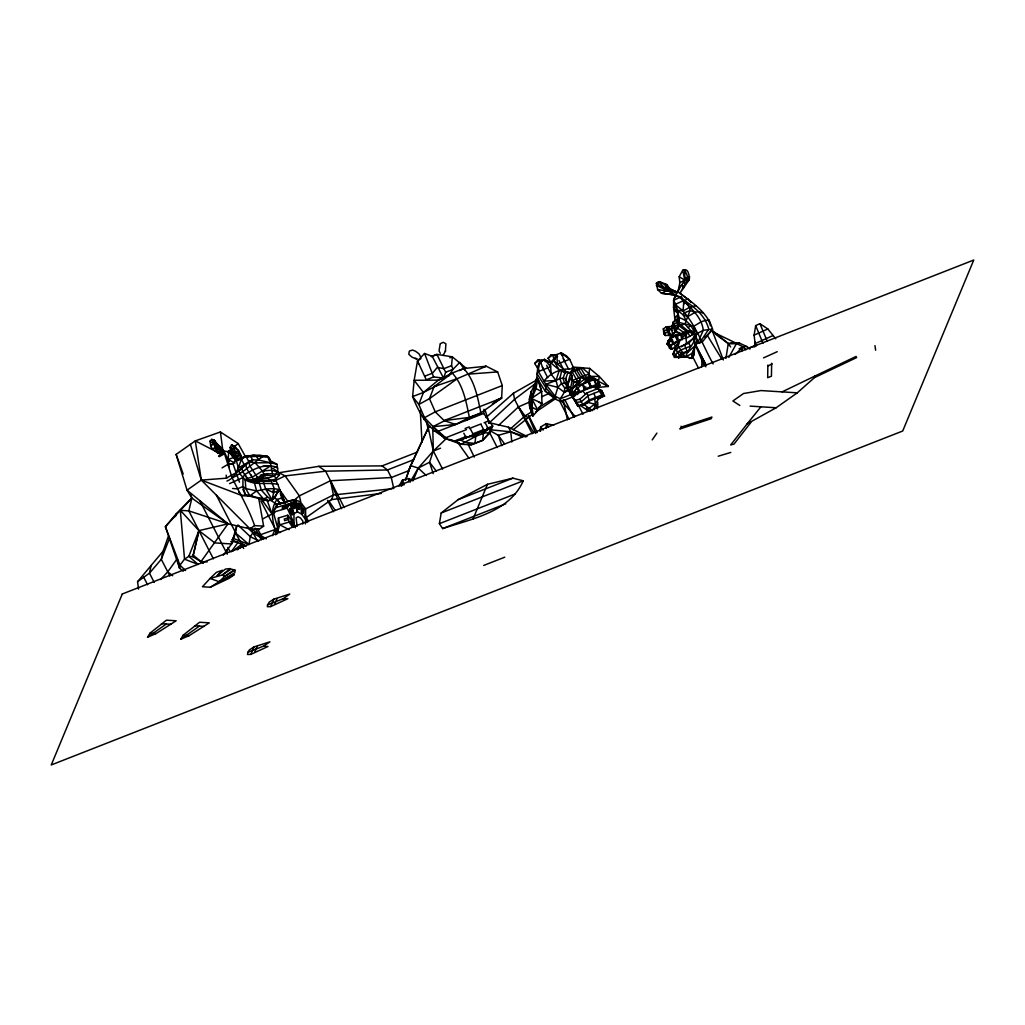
<?xml version="1.0" encoding="UTF-8"?>
<svg xmlns="http://www.w3.org/2000/svg" width="1025" height="1025" viewBox="0 0 1025 1025"><rect width="100%" height="100%" fill="white"/><g stroke="black" fill="none" stroke-linecap="round" stroke-linejoin="round"><path stroke-width="1.5" d="M270.946 480.763L276.007 478.829L279.428 474.934L277.877 471.897L277.583 468.297L276.378 467.144C264.873 463.249 254.072 468.797 244.565 474.652L242.938 477.573L242.938 486.516L245.513 495.024L267.961 500.815L272.15 499.905L275.123 497.689L277.749 491.18M682.125 357.11L685.853 356.841L691.785 358.391L694.207 354.676L694.258 348.526M670.376 338.25L670.414 335.329L668.057 327.616M678.627 292.497L668.71 288.64L667.365 290.511L661.484 293.265L676.026 295.11L667.365 290.511L658.473 281.798L664.905 284.463L668.71 288.64L676.948 292.394L676.026 295.11L661.484 293.265L657.64 289.588L656.372 283.284L658.473 281.798L660.292 281.913L666.724 284.578L669.914 288.704L676.948 292.394L684.79 280.132L687.66 276.712L689.479 276.827L689.274 279.633L680.049 293.163L687.455 279.517L687.66 276.712L684.803 269.998L682.727 270.267L679.178 276.75L679.831 282.708L678.012 291.651C691.247 302.029 707.647 312.023 712.529 329.127L711.67 331.357M597.447 408.667L597.78 402.146M599.407 384.477L596.986 384.695L594.167 379.801M546.069 428.258L546.222 423.632L553.731 425.298M694.207 354.676L694.399 349.192L697.282 340.005L694.848 333.843L687.673 330.691L680.408 324.784L678.012 324.272L679.127 322.452L679.306 317.75L673.604 300.287L676.948 292.394L657.64 289.588L659.459 289.703M299.236 505.005L302.016 504.185L301.632 514.14L305.681 519.534L305.45 523.942M767.853 365.092L767.687 377.674L771.441 376.201L771.658 363.234M466.337 368.372L452.32 356.841L436.932 354.394L432.204 356.29L424.555 353.471L417.521 360.941L414.164 380.301L412.601 396.572L418.802 404.491L424.517 417.7L444.478 438.252L461.173 444.261L471.282 444.748L482.583 440.391L489.886 432.998L492.718 426.08L483.697 413.447L483.903 409.359M302.772 524.018L302.913 521.2L300.581 518.086L298.173 516.779L296.135 517.804L297.071 526.376M447.041 419.494L432.909 426.682L445.657 437.662C428.412 430.167 419.315 413.421 412.601 396.572L423.44 392.472L438.405 380.096L452.192 373.036L463.684 368.539L486.183 366.22L497.65 371.921L502.276 385.554L501.622 398.084L480.892 412.908L465.837 420.455L468.258 418.61M540.482 431.333L540.752 426.912L546.222 423.632L548.567 426.848M670.517 338.391L670.76 334.214M234.148 446.093L238.863 451.333L241.4 456.471L240.978 458.188L237.339 458.508L233.828 448.912L230.305 447.272L232.098 451.807L231.163 452.473L230.305 447.272L231.56 444.876L234.148 446.093L238.863 451.333L237.339 458.508L234.661 457.24M275.879 534.704L277.455 532.218L278.441 517.971L287.782 515.216L294.034 523.301L295.341 527.773M713.144 363.926C703.214 346.322 696.359 326.27 683.086 310.985L683.867 300.492L675.129 304.438L673.604 307.731L675.065 321.056L677.858 318.083M673.95 303.208L673.604 307.731L675.654 311.728M674.168 300.312L674.373 297.532L676.577 295.969L680.869 296.904C689.146 307.423 701.677 315.956 703.278 330.281L697.628 342.952L694.835 342.183M571.463 397.431L560.867 401.582L560.329 398.789L564.339 392.293L564.698 387.924L561.533 383.465L559.842 378.43L561.7 370.986L559.342 370.063L550.322 362.389L544.48 359.391L540.124 361.107L537.741 367.322L536.754 378.033L531.732 398.623L532.821 416.086L537.933 410.308L541.956 403.325L541.636 391.55L538.702 380.326L536.754 378.033L533.987 387.847M282.259 496.933L282.503 493.909L280.517 493.051M448.63 376.085L452.986 369.346L451.564 365.682L452.32 356.841L449.885 357.802M267.551 604.878L267.371 606.736L270.754 606.582L287.846 598.702L283.143 598.754L267.551 604.878L269.306 602.072L273.854 599.125L289.78 594.039L283.143 598.754M597.703 404.939L588.171 402.453L584.186 404.708L577.728 405.913L571.655 395.163L573.68 381.364L572.501 380.467L570.797 372.511L571.514 370.871L573.718 369.653L576.614 370.23L580.855 377.187L588.722 381.082M678.652 323.503L679.306 317.75C687.301 319.928 693.797 327.385 694.924 335.559M588.875 374.702L589.631 368.385L572.962 367.091M427.899 430.897L427.361 423.222M874.991 345.617L875.632 350.243M408.565 481.635L409.001 478.585L402.569 479.982L398.981 485.991L402.838 485.145M247.845 652.297L247.512 654.527L250.894 654.373L267.986 646.493L263.438 646.173L247.845 652.297L249.447 649.863L253.995 646.916L269.921 641.829L263.438 646.173M577.293 370.115L577.677 367.68L571.886 367.86M725.943 358.442L728.25 343.542L712.106 330.242L704.957 337.289M672.733 333.689L671.324 329.063L673.463 321.722L676.359 319.685L677.832 321.645L678.383 326.322C676.013 333.112 669.12 337.187 667.032 343.823L670.645 349.102L668.62 344.874L667.032 343.823L669.607 339.941M560.867 401.582L555.845 399.366L546.338 388.373L537.267 374.138L540.124 361.107L543.532 369.525M677.307 322.824L677.999 318.673L677.269 310.216L683.086 310.985L689.582 307.333L695.975 305.668M701.625 366.937L702.292 358.673M755.463 346.437L754.105 335.149L755.668 325.604L759.948 323.682L767.815 328.948L775.733 338.762M439.379 523.685L441.186 513L458.188 499.611L487.452 484.312L512.897 478.162L523.25 480.802C509.463 512.269 471.923 518.727 442.633 528.592L439.379 523.685L515.139 493.973M232.662 538.151L248.947 544.467L250.279 536.652L252.906 532.872L256.827 533.115L266.231 538.83M401.531 486.042L402.569 479.982L404.132 484.876M258.723 481.353L261.362 490.155L267.794 497.227L272.15 499.905L274.367 488.733L270.677 480.123L254.059 481.314L245.193 479.764L239.863 473.896L236.339 460.263C245.974 454.728 257.941 453.908 268.447 456.945L270.395 460.75L276.929 464.235L277.583 468.297M223.309 555.153L231.586 543.967L235.519 532.923L236.813 525.825M539.996 431.051L540.752 426.912L543.096 430.116M684.559 281.439L685.289 277.403M572.373 379.058L570.669 387.86L571.655 395.163L575.935 402.415L581.29 401.787L588.491 395.471L599.394 391.191L603.11 393.228M539.15 402.428L541.956 403.325L531.732 398.623L531.104 391.345L531.296 398.546L541.636 391.55L537.728 379.173C532.731 388.027 527.273 397.38 529.874 408.001L531.424 403.12L532.821 416.086L529.874 408.001L529.746 405.977L531.424 403.12L532.27 407.361L537.933 410.308L531.732 398.623L532.347 395.509M529.746 405.977L531.296 398.546L532.142 405.323L531.424 403.12M445.375 351.344L445.926 343.849L443.325 342.286L440.34 343.657M168.433 536.126L163.09 551.194L151.123 565.48L149.471 573.154L154.186 582.379M163.09 551.194L161.309 559.291L149.471 573.154L137.568 581.7L138.554 589.093M585.621 394.151L582.572 390.884L584.455 389.192L597.178 384.208L598.728 387.245L599.535 385.208L597.78 381.761L598.126 380.339L594.564 378.494L584.224 378.52L580.855 377.187L579.766 380.275L577.959 381.953L576.306 388.898L571.719 394.189L573.283 397.226L574.589 395.983L572.949 392.78M193.072 556.613L198.94 530.63L180.323 510.322L191.88 498.099L190.791 495.088M593.872 409.872L595.346 403.671L599.087 398.174L601.803 395.035L604.532 396.034L601.752 390.602L598.049 388.552L587.133 392.831L579.945 399.161L574.897 400.391L570.015 393.754L567.235 385.31L565.723 378.712L568.068 372.139L570.81 372.703L567.235 385.31L570.669 387.86L572.988 388.116L584.455 379.212L594.564 378.494L593.847 379.75L582.93 384.029L576.306 388.898L578.497 388.039M203.398 563.289L192.726 556.562L198.94 530.63L228.037 523.826L250.01 528.836L259.043 529.4L263.63 526.158L258.672 498.099M276.468 534.115C272.893 523.032 269.408 509.63 277.032 499.495L281.632 498.009L285.77 502.314M405.657 480.02L410.577 465.619L428.258 427.861L430.474 426.387M695.424 338.34L696.68 333.804L693.861 326.232L679.127 322.452M236.647 525.902L231.586 543.967L214.814 542.917L198.94 530.63L188.805 556.319L184.538 559.176L179.952 565.159L179.606 568.26L183.219 571.181M814.465 377.597L814.926 376.034L856.093 356.457L856.631 357.571L814.465 377.597L797.296 392.831L776.143 407.758L747.148 423.85L730.658 444.965L733.99 444.094L750.851 422.479M672.003 330.409L671.324 329.063L673.463 321.722L676.077 330.281M576.012 401.313L570.015 393.754L567.043 383.017L561.533 383.465L557.818 387.386L555.178 396.342L555.845 399.366L545.262 391.14L536.754 378.033L537.805 378.789M741.6 351.408L742.984 346.822L746.623 346.476L749.903 349.089M684.931 333.599L687.045 337.763L692.157 334.893L690.799 332.267L686.66 331.472L678.588 325.502L684.905 324.143L696.193 336.482C694.066 343.913 687.737 349.025 685.853 356.841L678.832 351.434M697.282 340.005L692.208 353.266L691.785 358.391L688.134 357.341M275.584 534.538L277.455 532.218L279.735 524.838L278.441 517.971M567.043 383.017L565.723 378.712L563.058 378.302L559.842 378.43L556.037 380.531L543.942 381.095C551.309 372.011 562.571 367.629 574.141 369.243L569.669 359.275L566.53 356.034L561.136 352.856L556.78 354.573L553.948 360.967L559.342 370.063L556.037 380.531L557.818 387.386L564.339 392.293L569.644 390.205M533.974 388.027L535.14 384.362L535.985 388.603L531.732 398.623M677.256 348.769L679.972 340.428M432.768 427.989L433.319 451.013L429.552 462.262L433.191 473.601M678.012 291.651L679.383 287.615M694.848 333.843L693.105 338.481L688.813 343.183C683.637 345.668 676.551 346.54 673.963 352.331L675.513 355.368L678.371 357.648L680.882 357.2L674.501 357.405L672.951 354.368L675.462 347.526L679.716 340.249M175.39 516.549L176.454 513.538L191.88 498.099L187.05 490.168L176.133 454.408L195.314 440.878L220.413 431.961L238.197 443.569L245.154 456.061M405.336 480.43L410.577 465.619L418.251 468.066L426.221 475.523M440.148 344.105L439.059 350.87L440.314 353.33M420.98 358.481L417.521 360.941L426.285 379.827L433.613 376.944L443.518 378.097L432.204 356.29L431.23 356.636L436.932 354.394L445.657 372.229L443.518 378.097L438.405 380.096L414.164 380.301L423.44 392.472L418.802 404.491L429.475 398.661L457.406 378.597L486.183 366.22L483.275 367.36M226.935 481.045C236.749 477.278 238.312 466.208 242.131 457.803L248.896 455.741L247.435 455.651L241.362 459.2L236.339 460.263L232.931 463.607L228.178 464.171L222.041 467.887M492.346 403.888L501.622 398.084L444.171 420.609L469.399 417.406C466.221 402.069 463.223 384.657 452.192 373.036L434.075 386.656L429.475 398.661L435.253 411.845L444.171 420.609L455.613 424.465L469.399 417.406L480.892 412.908C477.701 397.559 474.716 380.16 463.684 368.539L459.572 370.589M684.905 324.143L690.017 310.498L689.582 307.333L680.869 296.904L673.604 300.287L673.604 307.731L677.832 313.022M169.42 538.612L161.309 559.291L169.881 576.037M554.717 359.737L555.819 356.931M693.105 338.481L695.744 345.041L687.929 352.228L687.186 351.434L682.727 352.702L679.408 355.047L678.371 357.648L687.186 351.434L684.533 344.874M231.163 452.473L234.776 446.541L231.56 444.876L232.957 446.516M413.511 479.597L418.251 468.066L433.319 451.013L446.964 437.957M534.179 387.809L537.728 379.173L535.985 388.603L541.636 391.55M272.419 535.665L274.956 529.566L277.711 527.939M250.894 654.373L253.995 646.916M270.754 606.582L273.854 599.125M254.828 652.054L257.16 646.455M274.687 604.263L277.019 598.664M304.707 518.599L331.498 499.611L333.433 494.947L330.486 480.738L391.319 477.535L409.001 470.59M472.909 519.291L487.452 484.312M544.083 360.352L544.48 359.391L550.656 366.732L538.42 371.537L545.774 384.285L555.178 396.342L560.329 398.789L579.637 391.089M557.523 356.918L556.78 354.573L550.912 362.735M588.171 381.966L588.517 381.172L591.079 387.642L588.171 381.966L591.502 387.476L588.927 381.005L588.388 381.889L587.568 380.301M443.082 355.38L445.567 350.896M529.323 399.276L531.757 393.549M555.768 356.892L553.948 360.967L551.975 362.453M407.732 472.448L428.258 427.861L426.451 421.864M225.308 453.819L221.746 454.203L218.171 452.678M219.414 450.09L217.8 444.491L214.071 440.122L211.65 439.379L210.022 441.173L210.83 446.567L212.854 449.245L218.005 453.037L222.694 453.537L222.041 449.988L217.8 444.491L216.685 445.555C221.221 443.3 227.204 458.534 229.369 461.891M277.724 528.118L273.329 512.231L275.558 507.708L289.473 503.608L293.932 513.666L294.034 523.301L287.243 508.131L289.473 503.608M672.951 354.368L673.963 352.331M674.501 357.405C676.628 350.358 684.354 348.718 690.363 346.219L688.813 343.183M211.701 444.824L210.83 446.567L214.507 440.699L214.071 440.122L213.379 441.493L211.65 439.379L214.507 440.699L221.105 450.654L222.041 449.988L224.014 451.231L232.098 451.807L236.775 456.919L238.018 456.202M567.235 385.31L572.117 375.88M670.786 338.75L672.169 336.059L680.882 333.74L687.673 330.691L691.286 331.472L692.157 334.893M585.352 383.081L577.113 385.336L579.766 380.275L574.333 382.402L572.501 380.467L589.221 373.907L589.67 376.38L586.864 378.468L584.224 378.52L589.644 376.393L589.221 373.907L582.431 367.949L577.818 368.039L576.614 370.23M262.707 518.906L272.048 513.986L277.147 504.441L269.908 499.918M656.884 433.127L652.233 439.879M694.399 349.192L692.208 353.266L685.853 356.841L686.929 356.995L678.127 357.469L680.882 357.2M728.852 357.417L736.539 343.452L739.576 343.157L746.623 346.476M592.399 410.653L584.186 404.708L580.663 405.682L587.799 410.589L589.055 408.334L595.346 403.671L594.718 399.276L595.448 397.521L593.936 393.331M276.929 464.235L258.505 460.007L252.547 459.866L244.155 464.658C241.042 472.077 232.56 473.909 226.563 478.162L201.31 480.11L187.05 490.168L228.037 523.826L201.028 561.559L192.867 554.973M411.012 480.482L418.251 468.066L429.552 462.262L436.24 470.988M147.562 637.23L149.97 633.207L166.447 620.176L176.159 620.791L156.043 633.578L147.562 637.23L166.319 623.994M180.682 639.305L183.091 635.282L199.567 622.252L209.279 622.854L189.164 635.654L180.682 639.305L199.452 626.07M424.581 418.2L423.825 419.443L424.517 417.7L435.253 411.845L502.276 385.554M668.851 344.951L670.978 349.102L672.31 348.923L675.59 346.591L679.626 340.377M584.455 389.192L585.839 386.912M575.051 386.732L577.959 381.953L571.514 370.871M231.33 551.745L238.236 542.033L230.74 541.674M160.618 579.522L167.728 571.835L176.659 559.496M705.879 364.772L695.091 344.246L702.317 341.966L712.529 329.127L703.278 330.281L696.68 333.804M572.988 388.116L577.959 381.953L574.333 382.402L572.501 380.467M747.148 423.85L760.934 406.797M681.497 427.015L679.857 429.001L711.209 418.7L711.901 417.034L681.497 427.015L681.1 426.246M137.568 581.7L151.123 565.48M176.454 513.538L165.384 526.696L179.606 568.26L177.299 558.971M263.13 501.507L264.693 499.675M238.735 470.975L244.155 464.658L241.362 459.2M538.958 370.166L534.666 363.491L537.587 360.236L542.302 360.493L537.587 360.236M548.042 358.238L552.526 355.124L554.474 359.813L550.925 362.145L548.042 358.238L550.963 354.983L555.678 355.239L550.963 354.983M213.354 558.804L188.818 510.86L191.88 498.099L228.037 523.826L188.818 510.86L180.323 510.322L165.384 526.696L179.952 565.159L185.563 570.553M486.76 428.412L492.718 426.08L490.988 427.925L479.469 432.614L475.792 436.355L461.173 444.261L454.421 441.096L444.478 438.252L437.739 431.474L433.357 430.487M252.163 477.214L246.641 468.656L245.846 464.876L248.819 461.686L246.346 456.868L250.856 456.573L252.547 459.866L249.267 461.481L242.041 468.361L242.63 471.462L247.166 478.393L252.163 477.214L268.87 467.093M735.117 354.509L742.984 346.822L745.944 349.781M710.479 331.113L712.529 329.127M219.158 581.713L234.815 572.757L235.237 570.002L224.744 576.319L222.361 574.974L230.292 568.58L225.436 569.067L217.044 575.832L222.348 570.22L216.339 572.411L210.074 578.459L219.158 581.713L224.744 576.319L234.174 569.913L231.112 569.08L222.361 574.974L210.074 578.459L202.438 586.748L210.279 587.248L229.126 578.343L234.277 574.628L219.158 581.713L210.279 587.248M213.405 448.719L212.854 449.245L215.57 446.926L214.507 440.699L213.379 441.493M214.981 447.195L217.825 444.76M233.367 457.06L230.522 451.628L231.291 450.898L230.305 447.272L231.804 451.923L238.863 451.333M676.654 315.982L674.617 317.891L676.667 316.443M488.797 423.299L514.588 399.34L536.037 383.107M498.522 425.413L518.458 406.899L529.925 401.877M272.74 468.182L277.877 471.897L274.457 475.792L268.127 478.214L261.08 479.264L254.123 478.829L260.145 477.714L265.462 475.613L267.781 473.512M486.042 417.495L513.397 393.254L536.6 380.044M510.732 428.591L525.005 415.932L531.719 411.832M218.568 455.997L221.836 453.14M263.63 526.158L254.597 525.594C248.844 508.759 239.812 493.691 232.15 477.842C243.207 472.743 251.83 464.043 261.798 457.265L266.897 456.163L269.754 459.11L272.407 473.755L279.428 474.934M513.23 429.706L532.974 413.857M293.304 500.905L299.364 495.869L330.486 480.738L341.44 508.643M688.288 327.552L690.555 325.668M564.339 392.293L568.606 388.757L564.698 387.924L567.209 386.399L564.403 382.645L563.058 378.302L565.352 371.691L570.938 373.279M228.37 451.436L230.83 449.475M234.507 446.528L238.197 443.569M227.627 452.14L228.793 451.231L235.43 459.943M232.944 551.04L242.861 543.378M580.381 367.398L586.864 378.468L589.67 376.38M262.951 480.456L265.616 488.951L272.15 499.905L279.825 489.835C272.112 487.387 264.232 489.412 256.596 490.924L249.78 495.844L245.821 488.579L245.193 479.764L247.166 478.393M237.095 549.887L244.488 544.595M214.43 447.72L215.57 446.926L213.174 443.364L210.022 441.173M233.649 447.336L234.776 446.541L234.482 454.998L231.599 452.96M232.688 449.706L233.828 448.912M233.316 456.599L234.264 455.933L237.339 458.508L235.494 456.317M268.601 459.93L269.754 459.11M270.177 466.324L262.861 466.298M254.597 525.594L250.01 528.836L201.31 480.11L190.381 444.35M662.227 282.721L661.099 283.502L660.292 281.913M669.914 288.704L669.133 289.268L666.724 284.578L664.905 284.463L667.365 290.511L656.333 285.475M688.275 277.685L689.479 276.827L688.006 271.92L686.622 270.113L684.803 269.998L684.79 280.132L683.239 281.234L684.239 283.182M679.844 286.282L682.112 284.681M686.75 281.401L689.274 279.633L684.79 280.132L679.831 282.708M683.009 301.094L683.867 300.492M692.118 333.087L691.286 331.472L673.604 336.751L670.414 335.329L665.379 335.495L664.098 334.15L663.354 328.858L666.25 326.821L672.733 326.296M663.38 331.831L668.864 327.974M672.362 325.502L677.832 321.645M664.098 334.15L678.537 323.964L675.052 332.062L670.414 335.329M667.954 340.736L673.604 336.751M667.032 343.823L672.618 339.89M675.962 337.532L680.882 333.74L684.469 333.689L686.212 338.122L683.15 338.647L680.92 334.291M676.551 339.275L678.307 338.032M682.701 334.932L684.469 333.689M676.128 341.53L670.555 345.463L668.62 344.874M681.305 337.891L688.172 333.035L689.928 336.482M680.677 339.416L670.555 345.463L672.31 348.923M681.51 346.834L696.193 336.482M695.091 344.246L697.564 342.504M754.067 347.052L756.553 345.297M240.785 547.555L244.591 544.877M534.666 363.491L539.15 360.377L540.124 362.722M535.614 412.076L555.473 398.738M265.616 488.951L273.675 492.73L279.825 489.835L277.813 484.338C266.961 481.968 255.263 485.863 245.193 479.764L253.713 480.251L263.873 473.96L272.407 473.755M597.178 384.208L593.475 386.604L596.87 389.103M465.837 420.455L473.781 415.484M229.587 483.608L242.938 477.573M538.42 407.719L554.525 397.841M703.381 313.099L698.589 311.638L695.129 312.305L687.877 316.597L683.278 314.931L677.269 310.216L678.204 312.792M260.863 498.329L272.048 513.986L274.751 512.436M238.095 468.105L244.155 464.658M219.248 456.689L224.513 453.768L224.014 451.231M423.44 392.472L436.983 385.515M675.667 294.957L684.533 300.568L687.698 298.864L691.068 302.478M739.089 348.82L742.984 346.822L736.539 343.452L730.658 343.311M305.527 508.951L333.433 494.947L392.152 488.746M767.815 328.948L754.105 335.149M773.093 335.495L755.118 343.618L754.81 341.632L755.733 346.053M777.245 351.69L763.522 357.879M768.225 365.822L772.03 363.965M496.202 400.711L501.622 398.084L497.304 399.776M782.088 391.883L814.926 376.034M273.598 481.43L285.104 475.907L325.604 471.192L387.45 469.963L413.985 459.559M600.445 396.598L588.632 401.236M272.688 498.778L275.123 497.689M541.392 396.867L548.554 393.728L553.398 396.803M270.28 499.841L267.961 500.815L263.412 498.842L249.78 495.844L252.496 496.01M749.16 347.962L756.36 345.015M489.886 432.998L479.469 432.614L475.664 433.934L473.576 433.588L483.787 429.577M424.85 376.162L432.512 373.151L437.368 367.36L443.902 368.68L451.564 365.682M445.657 372.229L452.986 369.346L459.725 362.427L464.671 369.974M539.714 362.068L542.622 360.928M545.326 360.762L550.322 362.389L553.948 360.967L566.992 372.19M582.431 367.949L570.797 372.511L572.232 376.944M277.493 491.974L280.235 490.898L283.976 499.739L280.261 493.807M437.739 431.474L483.697 413.447M465.119 428.488L469.322 426.836M577.113 385.336L579.83 384.273M444.478 438.252L466.503 429.616M469.373 428.488L481.122 423.889M484.082 422.723L488.528 420.98L484.928 409.5M301.388 504.556L299.364 495.869L285.104 475.907L278.954 472.73L318.788 466.324L382.12 465.888L417.508 452.012M466.337 436.419L454.421 441.096L460.353 439.943L479.469 432.614M577.152 393.011L571.655 395.163L573.129 397.034M578.523 392.472L595.41 385.938L596.102 384.9L593.847 379.75L584.455 379.212L586.902 381.8M466.093 437.688L460.353 439.943L465.747 442.48L474.921 443.402L475.792 436.355L475.011 434.344L471.833 435.446M463.812 433.191L466.144 437.739L490.988 427.925L488.72 433.46L482.583 440.391L483.454 433.344L482.673 431.333L479.495 432.435M442.557 469.066L433.319 451.013L440.519 448.194M482.775 440.25L471.282 444.748L468.374 444.363M458.188 499.611L512.897 478.162M441.186 513L523.25 480.802M442.633 528.592L505.748 503.826M483.723 565.428L504.761 557.177M267.794 497.227L263.463 498.829L256.596 490.924L254.059 481.314M547.927 392.78L548.554 393.728L545.262 391.14L546.338 388.373L545.774 384.285L556.037 380.531L551.232 374.33L546.632 365.336M238.607 459.841L234.084 457.317L228.127 459.469L228.178 464.171L229.446 466.657M258.723 535.37L274.956 529.566L277.134 533.82M434.075 386.656L457.406 378.597M718.243 456.215L730.812 452.422M276.712 507.734L276.455 504.672L294.047 499.713L297.468 511.872L301.632 514.14L300.222 501.802L296.123 500.213L293.342 501.033M294.047 499.713L276.455 504.672M288.64 505.299L282.669 507.067L282.118 508.195L288.076 506.427M273.329 512.231L287.243 508.131M288.268 517.792L284.284 518.97L284.604 520.687L288.589 519.508M292.625 527.26L289.063 522.084L279.735 524.838L289.076 529.63M285.783 502.007L286.692 501.789M702.317 341.966L697.628 342.952M672.169 336.059L680.421 334.381L682.381 339.672L678.268 340.518L675.923 335.944M695.898 343.285L699.985 342.478L708.736 329.115C705.584 316.392 695.078 307.449 684.533 300.568M252.457 495.69L250.036 496.01M249.126 495.254L241.772 495.498L201.31 480.11L195.314 440.878L219.248 453.191M574.308 382.415L577.959 381.953M331.498 499.611L381.377 493.422M432.909 426.682L455.613 424.465M733.054 343.093L739.576 343.157L728.25 343.542L715.488 334.163M595.858 387.591L608.376 386.451L599.292 376.495L589.631 368.385M468.899 374.087L497.65 371.921M690.991 331.575L694.194 331.37L693.861 326.232L701.19 321.786L705.469 320.402L709.185 320.248L710.428 325.796M228.178 464.171L232.239 463.992M469.258 436.586L475.792 436.355L483.454 433.344L488.412 429.078L485.299 423.005M252.047 455.638L266.897 456.163L270.395 460.75L269.87 462.723L255.225 462.877L249.267 461.481L249.562 465.491L257.634 477.688M216.787 449.975L217.39 451.423L224.257 452.499M736.539 343.452L728.25 343.542L730.671 346.95M586.864 378.468L594.564 378.494M260.337 475.088L274.457 475.792L276.007 478.829M260.529 455.766L268.447 456.945M245.91 475.933L247.999 480.007L269.678 481.25M684.546 270.382L682.727 270.267L684.79 280.132L679.178 276.75M658.191 283.4L656.372 283.284L667.365 290.511M678.178 312.715L675.744 304.476M797.296 392.831L760.986 390.563L743.484 393.523L732.901 400.98L739.845 405.477M750.146 406.118L776.143 407.758M228.716 452.204L230.894 452.345M255.187 455.523L252.752 455.369L250.856 456.573L266.897 456.163L259.248 455.536L256.558 456.202L258.505 460.007M259.684 456.394L262.502 456.573L262.067 455.715M236.339 460.263L238.607 460.404M249.267 461.481L252.099 461.66M264.155 471.039L262.323 470.923L255.225 462.877M276.045 471.782L277.877 471.897L271.343 470.283L262.323 470.923L263.873 473.96M256.916 477.509L268.127 478.214M252.252 496.151L241.772 495.498L238.735 492.026M192.726 556.562L188.805 556.319L198.222 564.48L184.538 559.176L180.323 510.322M201.028 561.559L207.127 561.931M161.463 623.687L171.175 624.302M194.596 625.762L204.308 626.377M149.97 633.207L156.043 633.578M183.091 635.282L189.164 635.654M231.881 454.229L234.264 455.933L233.188 453.87M277.455 532.218L280.478 532.449M232.611 488.477L237.377 488.899L242.938 486.516L245.821 488.579L256.596 490.924M491.065 429.859L510.757 431.794L525.889 436.958M688.172 333.035L683.816 332.523L677.333 327.949L678.383 326.322L676.359 319.685M274.111 466.849L276.378 467.144M593.847 379.75L598.126 380.339M600.355 390.41L601.752 390.602M586.172 408.373L587.799 410.589L590.656 411.012M262.298 481.122L259.184 480.635L261.08 479.264L261.913 480.879M459.315 442.774L449.539 439.469M270.677 480.123L276.263 481.302L277.813 484.338M254.648 528.4L259.043 529.4M488.515 422.531L508.515 427.207L527.106 436.483M415.215 358.276L416.957 358.724M416.778 359.173L411.832 357.02L408.77 354.266L409.359 351.075L412.524 350.037L415.522 351.242L419.007 353.83L420.263 356.29M545.774 384.285L557.818 387.386M213.174 443.364L215.558 446.644L222.041 449.988M584.455 379.212L586.774 379.916M252.188 480.2L259.017 482.48M695.129 312.305L690.017 310.498L684.123 313.009L683.278 314.931L686.25 320.774M566.53 356.034L560.739 353.83L561.136 352.856L569.669 359.275L557.433 364.08L556.78 354.573M586.915 389.269L585.313 388.68L582.93 384.029L585.749 381.005L589.388 379.583L590.541 380.365M568.222 372.857L561.7 370.986L565.493 372.857M591.399 377.392L588.696 376.29L590.285 378.802M559.342 370.063L562.123 371.268M671.311 329.051L666.25 326.821L668.851 335.38M522.34 436.919L510.757 431.794L498.291 435.305L490.591 431M231.778 539.688L245.974 546.466M713.067 332.036L735.463 342.863M258.825 540.931L250.279 536.652L237.838 524.903M597.127 380.647L588.696 376.29L599.292 376.495L598.536 381.364L608.376 386.451L605.839 384.811M674.373 330.345L680.882 333.74L675.052 332.062L672.695 324.348M234.943 463.082L228.127 459.469L228.793 451.231L232.252 456.176M527.683 417.418L525.005 415.932L518.458 406.899L533.807 432.768M598.972 389.641L593.475 386.604L598.254 387.181L596.845 384.413M273.162 497.343L277.032 499.495L279.979 503.198M413.024 480.853L409.001 478.585L410.179 482.25M263.656 539.393L252.906 532.872L247.32 527.222M318.788 466.324L325.604 471.192L344.233 507.593M679.818 293.368L688.159 299.415M382.12 465.888L387.45 469.963L391.319 477.535L393.741 488.579M167.728 571.835L172.687 575.73M675.129 304.438L683.086 310.985M669.312 348.282L669.978 346.36L667.647 341.786M250.792 528.003L256.827 533.115M235.519 532.923L248.947 544.467M220.9 451.794L215.558 446.644L218.005 453.037L215.852 449.834M236.378 453.473L235.135 452.204L238.697 453.896L240.978 458.188M682.727 352.702L678.934 347.219M679.408 355.047L675.616 349.563M597.242 380.224L599.971 385.656L597.562 380.262M561.149 400.634L575.217 416.47M274.803 502.698L276.84 505.043M230.522 451.628L235.34 458.265M217.467 446.503L219.773 449.334M302.016 504.185L305.578 508.72L305.681 519.534M504.633 443.992L498.291 435.305L501.814 445.657M575.358 401.185L570.015 393.754L569.938 390.948M277.032 499.495L280.619 504.479M279.466 489.655L287.871 501.417M280.235 490.898L281.632 498.009L285.219 503.057M457.957 442.71L469.014 458.316M329.051 501.238L335.175 510.347M695.706 345.604L702.471 361.735L705.853 366.783M281.632 498.009L285.053 503.326M707.429 335.547L721.818 359.16M577.818 368.039L582.905 376.38M573.718 369.653L578.805 377.994M571.181 394.753L573.692 399.122M237.851 449.988L241.4 456.471M217.8 444.491L219.773 448.194M695.911 345.425L705.918 364.708M682.035 284.732L683.649 287.884M680.869 296.904L684.367 303.759M670.03 291.036L671.823 294.534M673.604 300.287L675.027 303.08M692.234 355.88L698.666 368.436M675.296 336.162L677.64 340.748L674.335 343.452L671.042 338.558M678.025 343.029L677.192 341.415L674.245 343.952L675.59 346.591M675.462 347.526L676.808 350.153M670.517 338.929L672.887 343.567L670.798 346.335L667.723 341.504M598.023 384.067L599.074 386.387M598.049 388.552L601.803 395.035L589.08 400.019L582.725 404.593L577.728 405.913L574.897 400.391M587.133 392.831L589.08 400.019L588.171 402.453L582.725 404.593L579.945 399.161M582.431 384.401L584.417 389.628L580.675 392.37L577.69 387.886M563.276 358.801L568.696 369.384M577.19 388.257L579.061 392.806L577.331 394.535L574.858 390.576M586.479 408.027L587.799 410.589M558.92 360.505L563.519 369.5M574.628 390.845L576.383 394.279L574.833 395.752L573.18 392.511M577.203 402.863L583.007 414.215M564.826 399.66L573.91 417.393M542.263 367.04L547.683 377.623M559.278 400.224L569.029 419.302M528.657 415.561L537.331 432.512M532.193 433.729L514.588 399.34L513.397 393.254M489.45 432.332L497.266 447.605M481.097 424.657L484.197 430.731M470.36 428.86L473.473 434.946M327.564 500.379L333.356 511.693M304.899 514.588L308.512 521.635M264.886 455.894L265.321 456.74M268.037 478.034L269.165 480.238M265.014 474.742L265.462 475.613M247.435 455.651L248.114 456.971M250.933 474.806L253.713 480.251M260.798 500.815L277.275 533.013M257.903 529.336L262.887 539.06M255.532 528.452L261.337 539.803M251.138 528.913L257.531 541.405M216.416 495.229L243.681 548.49M227.845 547.427L229.984 551.617M199.772 500.61L227.217 554.23M143.602 577.011L147.587 584.801M508.515 427.207L510.757 431.794L511.808 441.954M468.028 444.184L474.268 457.086M239.491 482.198L232.931 463.607M242.835 489.322L245.513 495.024M528.336 415.753L535.755 433.46M759.948 323.682L767.277 341.351M755.668 325.604L762.997 343.285M564.557 361.287L561.136 352.856L561.892 355.201M424.555 353.471L433.613 376.944M215.57 446.926L218.005 453.037M417.521 360.941L418.584 363.708M712.106 330.242L723.33 359.954M304.976 516.331L307.218 522.314M176.133 454.408L183.193 473.998M266.782 499.303L272.048 513.986M224.513 453.768L232.15 477.842M702.471 361.735L703.419 364.477M234.084 457.317L235.417 461.212M537.536 367.398L538.381 369.987M595.346 403.671L596.96 408.655M544.48 359.391L545.236 361.735M540.88 363.452L540.124 361.107L537.741 367.322L538.42 371.537M663.354 328.858L665.379 335.495M273.034 490.501L273.675 492.73M290.37 500.559L293.932 513.666L297.468 511.872L296.123 500.213M428.258 427.861L433.319 451.013M226.576 549.887L227.178 552.718M563.238 399.814L567.427 419.789M287.782 515.216L289.063 522.084M226.153 475.126L226.563 478.162M220.413 431.961L223.053 452.243M709.185 320.248L709.454 322.696M685.712 335.316L686.494 343.311M550.322 362.389L551.232 374.33M420.276 410.474L421.98 442.198M677.999 318.673L678.191 323.298M290.895 521.225L290.882 522.737L293.765 526.786L293.598 524.762L290.895 521.225M303.169 508.259L302.849 512.641L303.759 513.487L304.066 509.258L303.169 508.259M292.458 513.653L292.048 515.075L289.511 509.553L290.037 508.349L292.458 513.653M122.295 593.988L51.25 764.957L902.705 431.012L973.75 260.043L122.295 593.988M599.087 398.174L597.844 399.353L603.174 395.932L604.532 396.034L599.087 398.174M293.304 502.301L292.381 502.519L294.085 508.579L294.995 508.362L293.304 502.301M298.89 503.403L297.878 503.032L298.48 509.13L299.492 509.489L298.89 503.403"/></g></svg>
